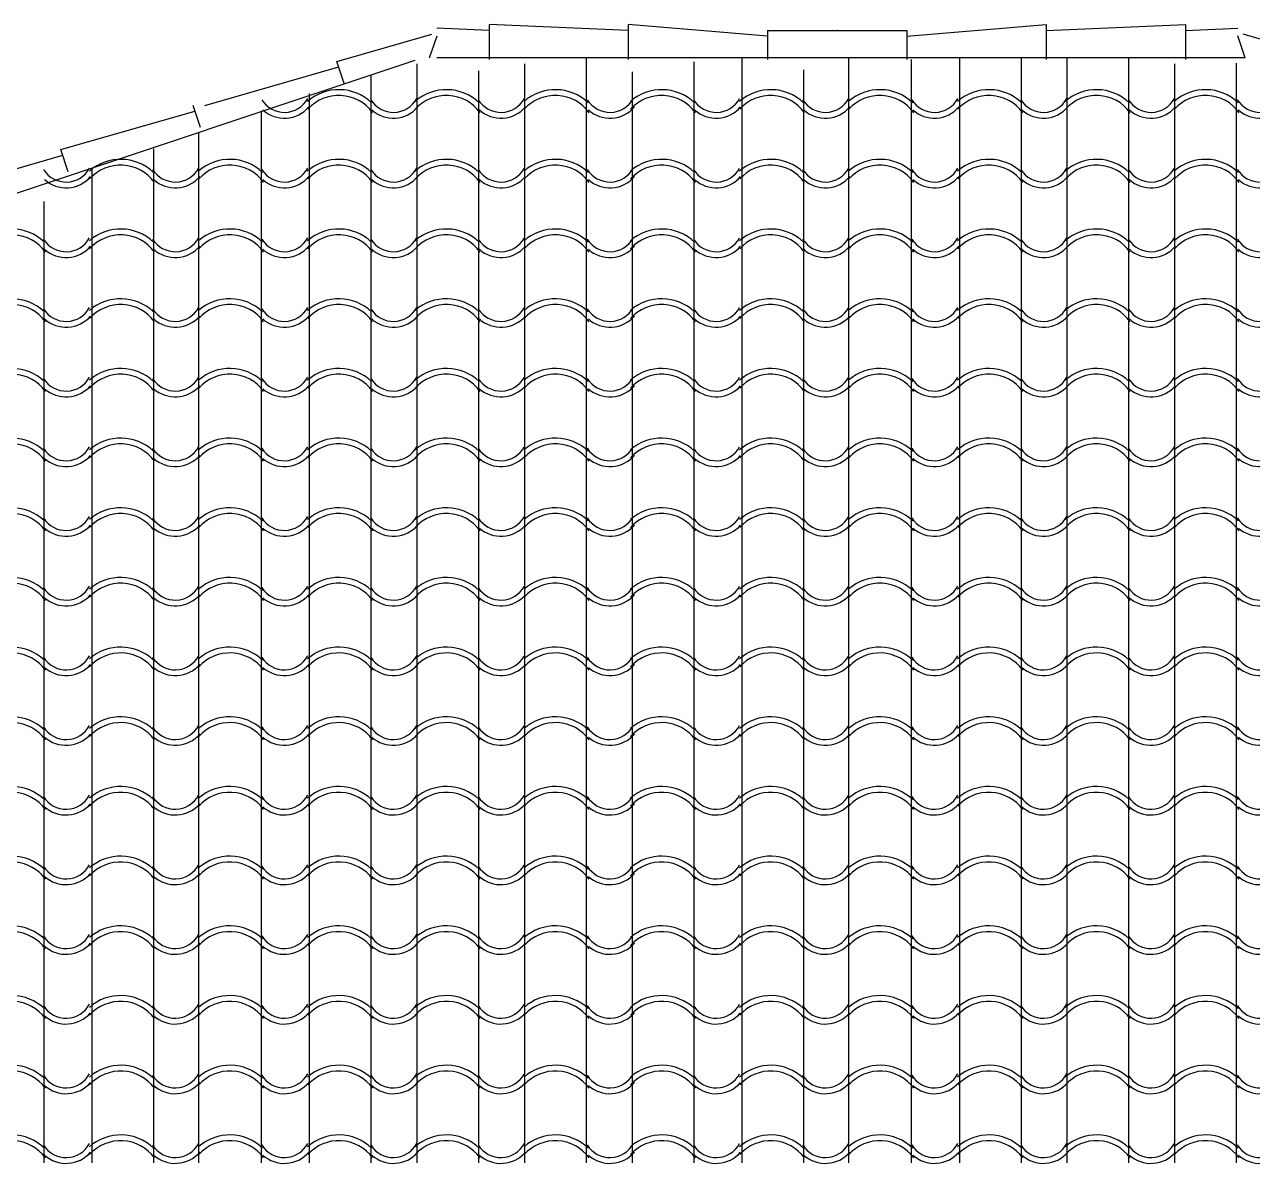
# Model space of a CAD drawing. Extents: x -92740 to -63661, y -15771 to -4391.
# Drawn here: x -81124.4 to -81011.7, y -13507.2 to -13402.8 of the extents above; entities that cross this region are included whole.
import ezdxf

# ---------------------------------------------------------------- set-up
doc = ezdxf.new("R2010")
doc.units = 0
doc.header["$MEASUREMENT"] = 0
doc.layers.add('ELEVATIONS', color=7, linetype='Continuous')
doc.layers.add('ROOFTILE', color=7, linetype='Continuous')

msp = doc.modelspace()

# ---------------------------------------------------------------- linework, layer by layer
at = {"layer": 'ELEVATIONS', "color": 1, "linetype": 'Continuous', "ltscale": 12.78}
for p, q in [((-81081.74, -13403.3), (-81086.52, -13403.1)), ((-81068.96, -13403.3), (-81081.74, -13402.77)), ((-81081.74, -13402.77), (-81081.74, -13405.97)), ((-81056.18, -13403.84), (-81068.96, -13402.77)), ((-81068.96, -13402.77), (-81068.96, -13405.97)), ((-81056.18, -13403.3), (-81043.4, -13403.3)), ((-81056.18, -13403.3), (-81056.18, -13405.97)), ((-81043.4, -13403.84), (-81030.62, -13402.77)), ((-81043.4, -13403.3), (-81043.4, -13405.97)), ((-81030.62, -13402.77), (-81030.62, -13405.97)), ((-81030.62, -13403.3), (-81017.84, -13402.77)), ((-81017.84, -13402.77), (-81017.84, -13405.97)), ((-81017.84, -13403.3), (-81013.05, -13403.1)), ((-81095.7, -13406.16), (-81086.99, -13403.65)), ((-81087.19, -13405.82), (-81086.51, -13403.8)), ((-81012.36, -13405.82), (-81013.03, -13403.8)), ((-81003.85, -13406.16), (-81012.56, -13403.65)), ((-81254.8, -13461.47), (-81088.51, -13406.04)), ((-81107.82, -13410.2), (-81095.53, -13406.66)), ((-81107.82, -13410.2), (-81095.53, -13406.66)), ((-81095.03, -13408.18), (-81095.7, -13406.16)), ((-81012.36, -13405.82), (-81086.53, -13405.82)), ((-81121.01, -13414.24), (-81108.72, -13410.7)), ((-81108.22, -13412.22), (-81108.89, -13410.2)), ((-81120.34, -13416.26), (-81121.01, -13414.24)), ((-81133.14, -13418.28), (-81120.84, -13414.75))]:
    msp.add_line(p, q, dxfattribs=at)
msp.add_point((-81049.79, -13403.3), dxfattribs=at)
at = {"layer": 'ROOFTILE', "color": 7, "linetype": 'Continuous', "ltscale": 12.78}
for p, q in [((-81088.33, -13507.14), (-81088.33, -13406.38)), ((-81078.45, -13507.14), (-81078.45, -13406.38)), ((-81072.79, -13507.14), (-81072.79, -13405.82)), ((-81062.91, -13507.14), (-81062.91, -13406.2)), ((-81058.51, -13507.14), (-81058.51, -13405.82)), ((-81048.72, -13507.14), (-81048.72, -13405.82)), ((-81042.97, -13507.14), (-81042.97, -13405.97)), ((-81038.56, -13507.14), (-81038.56, -13405.82)), ((-81032.9, -13507.14), (-81032.9, -13405.82)), ((-81028.69, -13507.14), (-81028.69, -13405.82)), ((-81023.03, -13507.14), (-81023.03, -13405.82)), ((-81018.81, -13507.14), (-81018.81, -13406.38)), ((-81013.15, -13507.14), (-81013.15, -13406.32)), ((-81092.54, -13507.14), (-81092.54, -13407.38)), ((-81082.67, -13507.14), (-81082.67, -13407.01)), ((-81068.58, -13507.14), (-81068.58, -13407.09)), ((-81052.85, -13507.14), (-81052.85, -13406.92)), ((-81098.2, -13507.14), (-81098.2, -13409.08)), ((-81102.61, -13507.14), (-81102.61, -13410.67)), ((-81108.36, -13507.14), (-81108.36, -13412.74)), ((-81112.49, -13507.14), (-81112.49, -13414.17)), ((-81118.15, -13507.14), (-81118.15, -13416)), ((-81122.55, -13507.14), (-81122.55, -13418.98))]:
    msp.add_line(p, q, dxfattribs=at)
for centre, radius, start, end in [((-81095.52, -13413.11), 4.37, 46.5154, 131.1465), ((-81085.65, -13413.11), 4.37, 46.5154, 131.1465), ((-81075.65, -13413.11), 4.37, 46.5154, 131.1465), ((-81065.9, -13413.11), 4.37, 46.5154, 131.1465), ((-81055.89, -13413.11), 4.37, 46.5154, 131.1465), ((-81045.88, -13413.11), 4.37, 46.5154, 131.1465), ((-81035.88, -13413.11), 4.37, 46.5154, 131.1465), ((-81026.01, -13413.11), 4.37, 46.5154, 131.1465), ((-81016.01, -13413.11), 4.37, 46.5154, 131.1465), ((-81100.52, -13408.38), 2.44, 211.6504, 331.6052), ((-81095.52, -13413.11), 3.84, 36.0644, 138.0128), ((-81090.52, -13408.38), 2.44, 211.6504, 331.6052), ((-81085.65, -13413.11), 3.84, 36.0644, 138.0128), ((-81080.65, -13408.38), 2.44, 211.6504, 331.6052), ((-81075.65, -13413.11), 3.84, 36.0644, 138.0128), ((-81070.65, -13408.38), 2.44, 211.6504, 331.6052), ((-81065.9, -13413.11), 3.84, 36.0644, 138.0128), ((-81060.9, -13408.38), 2.44, 211.6504, 331.6052), ((-81055.89, -13413.11), 3.84, 36.0644, 138.0128), ((-81050.89, -13408.38), 2.44, 211.6504, 331.6052), ((-81045.88, -13413.11), 3.84, 36.0644, 138.0128), ((-81040.88, -13408.38), 2.44, 211.6504, 331.6052), ((-81035.88, -13413.11), 3.84, 36.0644, 138.0128), ((-81030.88, -13408.38), 2.44, 211.6504, 331.6052), ((-81026.01, -13413.11), 3.84, 36.0644, 138.0128), ((-81021.01, -13408.38), 2.44, 211.6504, 331.6052), ((-81016.01, -13413.11), 3.84, 36.0644, 138.0128), ((-81011.01, -13408.38), 2.44, 211.6504, 331.6052), ((-81100.52, -13408.38), 2.97, 228.3381, 319.0707), ((-81090.52, -13408.38), 2.97, 228.3381, 319.0707), ((-81080.65, -13408.38), 2.97, 228.3381, 319.0707), ((-81070.65, -13408.38), 2.97, 228.3381, 319.0707), ((-81060.9, -13408.38), 2.97, 228.3381, 319.0707), ((-81050.89, -13408.38), 2.97, 228.3381, 319.0707), ((-81040.88, -13408.38), 2.97, 228.3381, 319.0707), ((-81030.88, -13408.38), 2.97, 228.3381, 319.0707), ((-81021.01, -13408.38), 2.97, 228.3381, 319.0707), ((-81011.01, -13408.38), 2.97, 228.3381, 319.0707), ((-81115.53, -13419.5), 4.37, 46.5154, 131.1465), ((-81115.53, -13419.5), 3.84, 36.0644, 138.0128), ((-81105.52, -13419.5), 4.37, 46.5154, 131.1465), ((-81105.52, -13419.5), 3.84, 36.0644, 138.0128), ((-81095.52, -13419.5), 4.37, 46.5154, 131.1465), ((-81095.52, -13419.5), 3.84, 36.0644, 138.0128), ((-81085.65, -13419.5), 4.37, 46.5154, 131.1465), ((-81085.65, -13419.5), 3.84, 36.0644, 138.0128), ((-81075.65, -13419.5), 4.37, 46.5154, 131.1465), ((-81075.65, -13419.5), 3.84, 36.0644, 138.0128), ((-81065.9, -13419.5), 4.37, 46.5154, 131.1465), ((-81065.9, -13419.5), 3.84, 36.0644, 138.0128), ((-81055.89, -13419.5), 4.37, 46.5154, 131.1465), ((-81055.89, -13419.5), 3.84, 36.0644, 138.0128), ((-81045.88, -13419.5), 4.37, 46.5154, 131.1465), ((-81045.88, -13419.5), 3.84, 36.0644, 138.0128), ((-81035.88, -13419.5), 4.37, 46.5154, 131.1465), ((-81035.88, -13419.5), 3.84, 36.0644, 138.0128), ((-81026.01, -13419.5), 4.37, 46.5154, 131.1465), ((-81026.01, -13419.5), 3.84, 36.0644, 138.0128), ((-81016.01, -13419.5), 4.37, 46.5154, 131.1465), ((-81016.01, -13419.5), 3.84, 36.0644, 138.0128), ((-81120.54, -13414.77), 2.44, 211.6504, 331.6052), ((-81120.54, -13414.77), 2.97, 228.3381, 319.0707), ((-81110.53, -13414.77), 2.44, 211.6504, 331.6052), ((-81110.53, -13414.77), 2.97, 228.3381, 319.0707), ((-81100.52, -13414.77), 2.44, 211.6504, 331.6052), ((-81100.52, -13414.77), 2.97, 228.3381, 319.0707), ((-81090.52, -13414.77), 2.44, 211.6504, 331.6052), ((-81090.52, -13414.77), 2.97, 228.3381, 319.0707), ((-81080.65, -13414.77), 2.44, 211.6504, 331.6052), ((-81080.65, -13414.77), 2.97, 228.3381, 319.0707), ((-81070.65, -13414.77), 2.44, 211.6504, 331.6052), ((-81070.65, -13414.77), 2.97, 228.3381, 319.0707), ((-81060.9, -13414.77), 2.44, 211.6504, 331.6052), ((-81060.9, -13414.77), 2.97, 228.3381, 319.0707), ((-81050.89, -13414.77), 2.44, 211.6504, 331.6052), ((-81050.89, -13414.77), 2.97, 228.3381, 319.0707), ((-81040.88, -13414.77), 2.44, 211.6504, 331.6052), ((-81040.88, -13414.77), 2.97, 228.3381, 319.0707), ((-81030.88, -13414.77), 2.44, 211.6504, 331.6052), ((-81030.88, -13414.77), 2.97, 228.3381, 319.0707), ((-81021.01, -13414.77), 2.44, 211.6504, 331.6052), ((-81021.01, -13414.77), 2.97, 228.3381, 319.0707), ((-81011.01, -13414.77), 2.44, 211.6504, 331.6052), ((-81011.01, -13414.77), 2.97, 228.3381, 319.0707), ((-81125.54, -13425.89), 4.37, 46.5154, 131.1465), ((-81125.54, -13425.89), 3.84, 36.0644, 138.0128), ((-81120.54, -13421.16), 2.44, 211.6504, 331.6052), ((-81115.53, -13425.89), 4.37, 46.5154, 131.1465), ((-81115.53, -13425.89), 3.84, 36.0644, 138.0128), ((-81110.53, -13421.16), 2.44, 211.6504, 331.6052), ((-81105.52, -13425.89), 4.37, 46.5154, 131.1465), ((-81105.52, -13425.89), 3.84, 36.0644, 138.0128), ((-81100.52, -13421.16), 2.44, 211.6504, 331.6052), ((-81095.52, -13425.89), 4.37, 46.5154, 131.1465), ((-81095.52, -13425.89), 3.84, 36.0644, 138.0128), ((-81090.52, -13421.16), 2.44, 211.6504, 331.6052), ((-81085.65, -13425.89), 4.37, 46.5154, 131.1465), ((-81085.65, -13425.89), 3.84, 36.0644, 138.0128), ((-81080.65, -13421.16), 2.44, 211.6504, 331.6052), ((-81075.65, -13425.89), 4.37, 46.5154, 131.1465), ((-81075.65, -13425.89), 3.84, 36.0644, 138.0128), ((-81070.65, -13421.16), 2.44, 211.6504, 331.6052), ((-81065.9, -13425.89), 4.37, 46.5154, 131.1465), ((-81065.9, -13425.89), 3.84, 36.0644, 138.0128), ((-81060.9, -13421.16), 2.44, 211.6504, 331.6052), ((-81055.89, -13425.89), 4.37, 46.5154, 131.1465), ((-81055.89, -13425.89), 3.84, 36.0644, 138.0128), ((-81050.89, -13421.16), 2.44, 211.6504, 331.6052), ((-81045.88, -13425.89), 4.37, 46.5154, 131.1465), ((-81045.88, -13425.89), 3.84, 36.0644, 138.0128), ((-81040.88, -13421.16), 2.44, 211.6504, 331.6052), ((-81035.88, -13425.89), 4.37, 46.5154, 131.1465), ((-81035.88, -13425.89), 3.84, 36.0644, 138.0128), ((-81030.88, -13421.16), 2.44, 211.6504, 331.6052), ((-81026.01, -13425.89), 4.37, 46.5154, 131.1465), ((-81026.01, -13425.89), 3.84, 36.0644, 138.0128), ((-81021.01, -13421.16), 2.44, 211.6504, 331.6052), ((-81016.01, -13425.89), 4.37, 46.5154, 131.1465), ((-81016.01, -13425.89), 3.84, 36.0644, 138.0128), ((-81011.01, -13421.16), 2.44, 211.6504, 331.6052), ((-81120.54, -13421.16), 2.97, 228.3381, 319.0707), ((-81110.53, -13421.16), 2.97, 228.3381, 319.0707), ((-81100.52, -13421.16), 2.97, 228.3381, 319.0707), ((-81090.52, -13421.16), 2.97, 228.3381, 319.0707), ((-81080.65, -13421.16), 2.97, 228.3381, 319.0707), ((-81070.65, -13421.16), 2.97, 228.3381, 319.0707), ((-81060.9, -13421.16), 2.97, 228.3381, 319.0707), ((-81050.89, -13421.16), 2.97, 228.3381, 319.0707), ((-81040.88, -13421.16), 2.97, 228.3381, 319.0707), ((-81030.88, -13421.16), 2.97, 228.3381, 319.0707), ((-81021.01, -13421.16), 2.97, 228.3381, 319.0707), ((-81011.01, -13421.16), 2.97, 228.3381, 319.0707), ((-81125.54, -13432.28), 4.37, 46.5154, 131.1465), ((-81115.53, -13432.28), 4.37, 46.5154, 131.1465), ((-81105.52, -13432.28), 4.37, 46.5154, 131.1465), ((-81095.52, -13432.28), 4.37, 46.5154, 131.1465), ((-81085.65, -13432.28), 4.37, 46.5154, 131.1465), ((-81075.65, -13432.28), 4.37, 46.5154, 131.1465), ((-81065.9, -13432.28), 4.37, 46.5154, 131.1465), ((-81055.89, -13432.28), 4.37, 46.5154, 131.1465), ((-81045.88, -13432.28), 4.37, 46.5154, 131.1465), ((-81035.88, -13432.28), 4.37, 46.5154, 131.1465), ((-81026.01, -13432.28), 4.37, 46.5154, 131.1465), ((-81016.01, -13432.28), 4.37, 46.5154, 131.1465), ((-81125.54, -13432.28), 3.84, 36.0644, 138.0128), ((-81120.54, -13427.55), 2.44, 211.6504, 331.6052), ((-81115.53, -13432.28), 3.84, 36.0644, 138.0128), ((-81110.53, -13427.55), 2.44, 211.6504, 331.6052), ((-81105.52, -13432.28), 3.84, 36.0644, 138.0128), ((-81100.52, -13427.55), 2.44, 211.6504, 331.6052), ((-81095.52, -13432.28), 3.84, 36.0644, 138.0128), ((-81090.52, -13427.55), 2.44, 211.6504, 331.6052), ((-81085.65, -13432.28), 3.84, 36.0644, 138.0128), ((-81080.65, -13427.55), 2.44, 211.6504, 331.6052), ((-81075.65, -13432.28), 3.84, 36.0644, 138.0128), ((-81070.65, -13427.55), 2.44, 211.6504, 331.6052), ((-81065.9, -13432.28), 3.84, 36.0644, 138.0128), ((-81060.9, -13427.55), 2.44, 211.6504, 331.6052), ((-81055.89, -13432.28), 3.84, 36.0644, 138.0128), ((-81050.89, -13427.55), 2.44, 211.6504, 331.6052), ((-81045.88, -13432.28), 3.84, 36.0644, 138.0128), ((-81040.88, -13427.55), 2.44, 211.6504, 331.6052), ((-81035.88, -13432.28), 3.84, 36.0644, 138.0128), ((-81030.88, -13427.55), 2.44, 211.6504, 331.6052), ((-81026.01, -13432.28), 3.84, 36.0644, 138.0128), ((-81021.01, -13427.55), 2.44, 211.6504, 331.6052), ((-81016.01, -13432.28), 3.84, 36.0644, 138.0128), ((-81011.01, -13427.55), 2.44, 211.6504, 331.6052), ((-81120.54, -13427.55), 2.97, 228.3381, 319.0707), ((-81110.53, -13427.55), 2.97, 228.3381, 319.0707), ((-81100.52, -13427.55), 2.97, 228.3381, 319.0707), ((-81090.52, -13427.55), 2.97, 228.3381, 319.0707), ((-81080.65, -13427.55), 2.97, 228.3381, 319.0707), ((-81070.65, -13427.55), 2.97, 228.3381, 319.0707), ((-81060.9, -13427.55), 2.97, 228.3381, 319.0707), ((-81050.89, -13427.55), 2.97, 228.3381, 319.0707), ((-81040.88, -13427.55), 2.97, 228.3381, 319.0707), ((-81030.88, -13427.55), 2.97, 228.3381, 319.0707), ((-81021.01, -13427.55), 2.97, 228.3381, 319.0707), ((-81011.01, -13427.55), 2.97, 228.3381, 319.0707), ((-81125.54, -13438.67), 4.37, 46.5154, 131.1465), ((-81125.54, -13438.67), 3.84, 36.0644, 138.0128), ((-81115.53, -13438.67), 4.37, 46.5154, 131.1465), ((-81115.53, -13438.67), 3.84, 36.0644, 138.0128), ((-81105.52, -13438.67), 4.37, 46.5154, 131.1465), ((-81105.52, -13438.67), 3.84, 36.0644, 138.0128), ((-81095.52, -13438.67), 4.37, 46.5154, 131.1465), ((-81095.52, -13438.67), 3.84, 36.0644, 138.0128), ((-81085.65, -13438.67), 4.37, 46.5154, 131.1465), ((-81085.65, -13438.67), 3.84, 36.0644, 138.0128), ((-81075.65, -13438.67), 4.37, 46.5154, 131.1465), ((-81075.65, -13438.67), 3.84, 36.0644, 138.0128), ((-81065.9, -13438.67), 4.37, 46.5154, 131.1465), ((-81065.9, -13438.67), 3.84, 36.0644, 138.0128), ((-81055.89, -13438.67), 4.37, 46.5154, 131.1465), ((-81055.89, -13438.67), 3.84, 36.0644, 138.0128), ((-81045.88, -13438.67), 4.37, 46.5154, 131.1465), ((-81045.88, -13438.67), 3.84, 36.0644, 138.0128), ((-81035.88, -13438.67), 4.37, 46.5154, 131.1465), ((-81035.88, -13438.67), 3.84, 36.0644, 138.0128), ((-81026.01, -13438.67), 4.37, 46.5154, 131.1465), ((-81026.01, -13438.67), 3.84, 36.0644, 138.0128), ((-81016.01, -13438.67), 4.37, 46.5154, 131.1465), ((-81016.01, -13438.67), 3.84, 36.0644, 138.0128), ((-81120.54, -13433.94), 2.44, 211.6504, 331.6052), ((-81120.54, -13433.94), 2.97, 228.3381, 319.0707), ((-81110.53, -13433.94), 2.44, 211.6504, 331.6052), ((-81110.53, -13433.94), 2.97, 228.3381, 319.0707), ((-81100.52, -13433.94), 2.44, 211.6504, 331.6052), ((-81100.52, -13433.94), 2.97, 228.3381, 319.0707), ((-81090.52, -13433.94), 2.44, 211.6504, 331.6052), ((-81090.52, -13433.94), 2.97, 228.3381, 319.0707), ((-81080.65, -13433.94), 2.44, 211.6504, 331.6052), ((-81080.65, -13433.94), 2.97, 228.3381, 319.0707), ((-81070.65, -13433.94), 2.44, 211.6504, 331.6052), ((-81070.65, -13433.94), 2.97, 228.3381, 319.0707), ((-81060.9, -13433.94), 2.44, 211.6504, 331.6052), ((-81060.9, -13433.94), 2.97, 228.3381, 319.0707), ((-81050.89, -13433.94), 2.44, 211.6504, 331.6052), ((-81050.89, -13433.94), 2.97, 228.3381, 319.0707), ((-81040.88, -13433.94), 2.44, 211.6504, 331.6052), ((-81040.88, -13433.94), 2.97, 228.3381, 319.0707), ((-81030.88, -13433.94), 2.44, 211.6504, 331.6052), ((-81030.88, -13433.94), 2.97, 228.3381, 319.0707), ((-81021.01, -13433.94), 2.44, 211.6504, 331.6052), ((-81021.01, -13433.94), 2.97, 228.3381, 319.0707), ((-81011.01, -13433.94), 2.44, 211.6504, 331.6052), ((-81011.01, -13433.94), 2.97, 228.3381, 319.0707), ((-81125.54, -13445.06), 4.37, 46.5154, 131.1465), ((-81125.54, -13445.06), 3.84, 36.0644, 138.0128), ((-81120.54, -13440.33), 2.44, 211.6504, 331.6052), ((-81115.53, -13445.06), 4.37, 46.5154, 131.1465), ((-81115.53, -13445.06), 3.84, 36.0644, 138.0128), ((-81110.53, -13440.33), 2.44, 211.6504, 331.6052), ((-81105.52, -13445.06), 4.37, 46.5154, 131.1465), ((-81105.52, -13445.06), 3.84, 36.0644, 138.0128), ((-81100.52, -13440.33), 2.44, 211.6504, 331.6052), ((-81095.52, -13445.06), 4.37, 46.5154, 131.1465), ((-81095.52, -13445.06), 3.84, 36.0644, 138.0128), ((-81090.52, -13440.33), 2.44, 211.6504, 331.6052), ((-81085.65, -13445.06), 4.37, 46.5154, 131.1465), ((-81085.65, -13445.06), 3.84, 36.0644, 138.0128), ((-81080.65, -13440.33), 2.44, 211.6504, 331.6052), ((-81075.65, -13445.06), 4.37, 46.5154, 131.1465), ((-81075.65, -13445.06), 3.84, 36.0644, 138.0128), ((-81070.65, -13440.33), 2.44, 211.6504, 331.6052), ((-81065.9, -13445.06), 4.37, 46.5154, 131.1465), ((-81065.9, -13445.06), 3.84, 36.0644, 138.0128), ((-81060.9, -13440.33), 2.44, 211.6504, 331.6052), ((-81055.89, -13445.06), 4.37, 46.5154, 131.1465), ((-81055.89, -13445.06), 3.84, 36.0644, 138.0128), ((-81050.89, -13440.33), 2.44, 211.6504, 331.6052), ((-81045.88, -13445.06), 4.37, 46.5154, 131.1465), ((-81045.88, -13445.06), 3.84, 36.0644, 138.0128), ((-81040.88, -13440.33), 2.44, 211.6504, 331.6052), ((-81035.88, -13445.06), 4.37, 46.5154, 131.1465), ((-81035.88, -13445.06), 3.84, 36.0644, 138.0128), ((-81030.88, -13440.33), 2.44, 211.6504, 331.6052), ((-81026.01, -13445.06), 4.37, 46.5154, 131.1465), ((-81026.01, -13445.06), 3.84, 36.0644, 138.0128), ((-81021.01, -13440.33), 2.44, 211.6504, 331.6052), ((-81016.01, -13445.06), 4.37, 46.5154, 131.1465), ((-81016.01, -13445.06), 3.84, 36.0644, 138.0128), ((-81011.01, -13440.33), 2.44, 211.6504, 331.6052), ((-81120.54, -13440.33), 2.97, 228.3381, 319.0707), ((-81110.53, -13440.33), 2.97, 228.3381, 319.0707), ((-81100.52, -13440.33), 2.97, 228.3381, 319.0707), ((-81090.52, -13440.33), 2.97, 228.3381, 319.0707), ((-81080.65, -13440.33), 2.97, 228.3381, 319.0707), ((-81070.65, -13440.33), 2.97, 228.3381, 319.0707), ((-81060.9, -13440.33), 2.97, 228.3381, 319.0707), ((-81050.89, -13440.33), 2.97, 228.3381, 319.0707), ((-81040.88, -13440.33), 2.97, 228.3381, 319.0707), ((-81030.88, -13440.33), 2.97, 228.3381, 319.0707), ((-81021.01, -13440.33), 2.97, 228.3381, 319.0707), ((-81011.01, -13440.33), 2.97, 228.3381, 319.0707), ((-81125.54, -13451.45), 4.37, 46.5154, 131.1465), ((-81115.53, -13451.45), 4.37, 46.5154, 131.1465), ((-81105.52, -13451.45), 4.37, 46.5154, 131.1465), ((-81095.52, -13451.45), 4.37, 46.5154, 131.1465), ((-81085.65, -13451.45), 4.37, 46.5154, 131.1465), ((-81075.65, -13451.45), 4.37, 46.5154, 131.1465), ((-81065.9, -13451.45), 4.37, 46.5154, 131.1465), ((-81055.89, -13451.45), 4.37, 46.5154, 131.1465), ((-81045.88, -13451.45), 4.37, 46.5154, 131.1465), ((-81035.88, -13451.45), 4.37, 46.5154, 131.1465), ((-81026.01, -13451.45), 4.37, 46.5154, 131.1465), ((-81016.01, -13451.45), 4.37, 46.5154, 131.1465), ((-81125.54, -13451.45), 3.84, 36.0644, 138.0128), ((-81120.54, -13446.72), 2.44, 211.6504, 331.6052), ((-81115.53, -13451.45), 3.84, 36.0644, 138.0128), ((-81110.53, -13446.72), 2.44, 211.6504, 331.6052), ((-81105.52, -13451.45), 3.84, 36.0644, 138.0128), ((-81100.52, -13446.72), 2.44, 211.6504, 331.6052), ((-81095.52, -13451.45), 3.84, 36.0644, 138.0128), ((-81090.52, -13446.72), 2.44, 211.6504, 331.6052), ((-81085.65, -13451.45), 3.84, 36.0644, 138.0128), ((-81080.65, -13446.72), 2.44, 211.6504, 331.6052), ((-81075.65, -13451.45), 3.84, 36.0644, 138.0128), ((-81070.65, -13446.72), 2.44, 211.6504, 331.6052), ((-81065.9, -13451.45), 3.84, 36.0644, 138.0128), ((-81060.9, -13446.72), 2.44, 211.6504, 331.6052), ((-81055.89, -13451.45), 3.84, 36.0644, 138.0128), ((-81050.89, -13446.72), 2.44, 211.6504, 331.6052), ((-81045.88, -13451.45), 3.84, 36.0644, 138.0128), ((-81040.88, -13446.72), 2.44, 211.6504, 331.6052), ((-81035.88, -13451.45), 3.84, 36.0644, 138.0128), ((-81030.88, -13446.72), 2.44, 211.6504, 331.6052), ((-81026.01, -13451.45), 3.84, 36.0644, 138.0128), ((-81021.01, -13446.72), 2.44, 211.6504, 331.6052), ((-81016.01, -13451.45), 3.84, 36.0644, 138.0128), ((-81011.01, -13446.72), 2.44, 211.6504, 331.6052), ((-81120.54, -13446.72), 2.97, 228.3381, 319.0707), ((-81110.53, -13446.72), 2.97, 228.3381, 319.0707), ((-81100.52, -13446.72), 2.97, 228.3381, 319.0707), ((-81090.52, -13446.72), 2.97, 228.3381, 319.0707), ((-81080.65, -13446.72), 2.97, 228.3381, 319.0707), ((-81070.65, -13446.72), 2.97, 228.3381, 319.0707), ((-81060.9, -13446.72), 2.97, 228.3381, 319.0707), ((-81050.89, -13446.72), 2.97, 228.3381, 319.0707), ((-81040.88, -13446.72), 2.97, 228.3381, 319.0707), ((-81030.88, -13446.72), 2.97, 228.3381, 319.0707), ((-81021.01, -13446.72), 2.97, 228.3381, 319.0707), ((-81011.01, -13446.72), 2.97, 228.3381, 319.0707), ((-81125.54, -13457.84), 4.37, 46.5154, 131.1465), ((-81125.54, -13457.84), 3.84, 36.0644, 138.0128), ((-81115.53, -13457.84), 4.37, 46.5154, 131.1465), ((-81115.53, -13457.84), 3.84, 36.0644, 138.0128), ((-81105.52, -13457.84), 4.37, 46.5154, 131.1465), ((-81105.52, -13457.84), 3.84, 36.0644, 138.0128), ((-81095.52, -13457.84), 4.37, 46.5154, 131.1465), ((-81095.52, -13457.84), 3.84, 36.0644, 138.0128), ((-81085.65, -13457.84), 4.37, 46.5154, 131.1465), ((-81085.65, -13457.84), 3.84, 36.0644, 138.0128), ((-81075.65, -13457.84), 4.37, 46.5154, 131.1465), ((-81075.65, -13457.84), 3.84, 36.0644, 138.0128), ((-81065.9, -13457.84), 4.37, 46.5154, 131.1465), ((-81065.9, -13457.84), 3.84, 36.0644, 138.0128), ((-81055.89, -13457.84), 4.37, 46.5154, 131.1465), ((-81055.89, -13457.84), 3.84, 36.0644, 138.0128), ((-81045.88, -13457.84), 4.37, 46.5154, 131.1465), ((-81045.88, -13457.84), 3.84, 36.0644, 138.0128), ((-81035.88, -13457.84), 4.37, 46.5154, 131.1465), ((-81035.88, -13457.84), 3.84, 36.0644, 138.0128), ((-81026.01, -13457.84), 4.37, 46.5154, 131.1465), ((-81026.01, -13457.84), 3.84, 36.0644, 138.0128), ((-81016.01, -13457.84), 4.37, 46.5154, 131.1465), ((-81016.01, -13457.84), 3.84, 36.0644, 138.0128), ((-81120.54, -13453.11), 2.44, 211.6504, 331.6052), ((-81120.54, -13453.11), 2.97, 228.3381, 319.0707), ((-81110.53, -13453.11), 2.44, 211.6504, 331.6052), ((-81110.53, -13453.11), 2.97, 228.3381, 319.0707), ((-81100.52, -13453.11), 2.44, 211.6504, 331.6052), ((-81100.52, -13453.11), 2.97, 228.3381, 319.0707), ((-81090.52, -13453.11), 2.44, 211.6504, 331.6052), ((-81090.52, -13453.11), 2.97, 228.3381, 319.0707), ((-81080.65, -13453.11), 2.44, 211.6504, 331.6052), ((-81080.65, -13453.11), 2.97, 228.3381, 319.0707), ((-81070.65, -13453.11), 2.44, 211.6504, 331.6052), ((-81070.65, -13453.11), 2.97, 228.3381, 319.0707), ((-81060.9, -13453.11), 2.44, 211.6504, 331.6052), ((-81060.9, -13453.11), 2.97, 228.3381, 319.0707), ((-81050.89, -13453.11), 2.44, 211.6504, 331.6052), ((-81050.89, -13453.11), 2.97, 228.3381, 319.0707), ((-81040.88, -13453.11), 2.44, 211.6504, 331.6052), ((-81040.88, -13453.11), 2.97, 228.3381, 319.0707), ((-81030.88, -13453.11), 2.44, 211.6504, 331.6052), ((-81030.88, -13453.11), 2.97, 228.3381, 319.0707), ((-81021.01, -13453.11), 2.44, 211.6504, 331.6052), ((-81021.01, -13453.11), 2.97, 228.3381, 319.0707), ((-81011.01, -13453.11), 2.44, 211.6504, 331.6052), ((-81011.01, -13453.11), 2.97, 228.3381, 319.0707), ((-81125.54, -13464.23), 4.37, 46.5154, 131.1465), ((-81125.54, -13464.23), 3.84, 36.0644, 138.0128), ((-81120.54, -13459.5), 2.44, 211.6504, 331.6052), ((-81115.53, -13464.23), 4.37, 46.5154, 131.1465), ((-81115.53, -13464.23), 3.84, 36.0644, 138.0128), ((-81110.53, -13459.5), 2.44, 211.6504, 331.6052), ((-81105.52, -13464.23), 4.37, 46.5154, 131.1465), ((-81105.52, -13464.23), 3.84, 36.0644, 138.0128), ((-81100.52, -13459.5), 2.44, 211.6504, 331.6052), ((-81095.52, -13464.23), 4.37, 46.5154, 131.1465), ((-81095.52, -13464.23), 3.84, 36.0644, 138.0128), ((-81090.52, -13459.5), 2.44, 211.6504, 331.6052), ((-81085.65, -13464.23), 4.37, 46.5154, 131.1465), ((-81085.65, -13464.23), 3.84, 36.0644, 138.0128), ((-81080.65, -13459.5), 2.44, 211.6504, 331.6052), ((-81075.65, -13464.23), 4.37, 46.5154, 131.1465), ((-81075.65, -13464.23), 3.84, 36.0644, 138.0128), ((-81070.65, -13459.5), 2.44, 211.6504, 331.6052), ((-81065.9, -13464.23), 4.37, 46.5154, 131.1465), ((-81065.9, -13464.23), 3.84, 36.0644, 138.0128), ((-81060.9, -13459.5), 2.44, 211.6504, 331.6052), ((-81055.89, -13464.23), 4.37, 46.5154, 131.1465), ((-81055.89, -13464.23), 3.84, 36.0644, 138.0128), ((-81050.89, -13459.5), 2.44, 211.6504, 331.6052), ((-81045.88, -13464.23), 4.37, 46.5154, 131.1465), ((-81045.88, -13464.23), 3.84, 36.0644, 138.0128), ((-81040.88, -13459.5), 2.44, 211.6504, 331.6052), ((-81035.88, -13464.23), 4.37, 46.5154, 131.1465), ((-81035.88, -13464.23), 3.84, 36.0644, 138.0128), ((-81030.88, -13459.5), 2.44, 211.6504, 331.6052), ((-81026.01, -13464.23), 4.37, 46.5154, 131.1465), ((-81026.01, -13464.23), 3.84, 36.0644, 138.0128), ((-81021.01, -13459.5), 2.44, 211.6504, 331.6052), ((-81016.01, -13464.23), 4.37, 46.5154, 131.1465), ((-81016.01, -13464.23), 3.84, 36.0644, 138.0128), ((-81011.01, -13459.5), 2.44, 211.6504, 331.6052), ((-81120.54, -13459.5), 2.97, 228.3381, 319.0707), ((-81110.53, -13459.5), 2.97, 228.3381, 319.0707), ((-81100.52, -13459.5), 2.97, 228.3381, 319.0707), ((-81090.52, -13459.5), 2.97, 228.3381, 319.0707), ((-81080.65, -13459.5), 2.97, 228.3381, 319.0707), ((-81070.65, -13459.5), 2.97, 228.3381, 319.0707), ((-81060.9, -13459.5), 2.97, 228.3381, 319.0707), ((-81050.89, -13459.5), 2.97, 228.3381, 319.0707), ((-81040.88, -13459.5), 2.97, 228.3381, 319.0707), ((-81030.88, -13459.5), 2.97, 228.3381, 319.0707), ((-81021.01, -13459.5), 2.97, 228.3381, 319.0707), ((-81011.01, -13459.5), 2.97, 228.3381, 319.0707), ((-81125.54, -13470.62), 4.37, 46.5154, 131.1465), ((-81115.53, -13470.62), 4.37, 46.5154, 131.1465), ((-81105.52, -13470.62), 4.37, 46.5154, 131.1465), ((-81095.52, -13470.62), 4.37, 46.5154, 131.1465), ((-81085.65, -13470.62), 4.37, 46.5154, 131.1465), ((-81075.65, -13470.62), 4.37, 46.5154, 131.1465), ((-81065.9, -13470.62), 4.37, 46.5154, 131.1465), ((-81055.89, -13470.62), 4.37, 46.5154, 131.1465), ((-81045.88, -13470.62), 4.37, 46.5154, 131.1465), ((-81035.88, -13470.62), 4.37, 46.5154, 131.1465), ((-81026.01, -13470.62), 4.37, 46.5154, 131.1465), ((-81016.01, -13470.62), 4.37, 46.5154, 131.1465), ((-81125.54, -13470.62), 3.84, 36.0644, 138.0128), ((-81120.54, -13465.89), 2.44, 211.6504, 331.6052), ((-81115.53, -13470.62), 3.84, 36.0644, 138.0128), ((-81110.53, -13465.89), 2.44, 211.6504, 331.6052), ((-81105.52, -13470.62), 3.84, 36.0644, 138.0128), ((-81100.52, -13465.89), 2.44, 211.6504, 331.6052), ((-81095.52, -13470.62), 3.84, 36.0644, 138.0128), ((-81090.52, -13465.89), 2.44, 211.6504, 331.6052), ((-81085.65, -13470.62), 3.84, 36.0644, 138.0128), ((-81080.65, -13465.89), 2.44, 211.6504, 331.6052), ((-81075.65, -13470.62), 3.84, 36.0644, 138.0128), ((-81070.65, -13465.89), 2.44, 211.6504, 331.6052), ((-81065.9, -13470.62), 3.84, 36.0644, 138.0128), ((-81060.9, -13465.89), 2.44, 211.6504, 331.6052), ((-81055.89, -13470.62), 3.84, 36.0644, 138.0128), ((-81050.89, -13465.89), 2.44, 211.6504, 331.6052), ((-81045.88, -13470.62), 3.84, 36.0644, 138.0128), ((-81040.88, -13465.89), 2.44, 211.6504, 331.6052), ((-81035.88, -13470.62), 3.84, 36.0644, 138.0128), ((-81030.88, -13465.89), 2.44, 211.6504, 331.6052), ((-81026.01, -13470.62), 3.84, 36.0644, 138.0128), ((-81021.01, -13465.89), 2.44, 211.6504, 331.6052), ((-81016.01, -13470.62), 3.84, 36.0644, 138.0128), ((-81011.01, -13465.89), 2.44, 211.6504, 331.6052), ((-81120.54, -13465.89), 2.97, 228.3381, 319.0707), ((-81110.53, -13465.89), 2.97, 228.3381, 319.0707), ((-81100.52, -13465.89), 2.97, 228.3381, 319.0707), ((-81090.52, -13465.89), 2.97, 228.3381, 319.0707), ((-81080.65, -13465.89), 2.97, 228.3381, 319.0707), ((-81070.65, -13465.89), 2.97, 228.3381, 319.0707), ((-81060.9, -13465.89), 2.97, 228.3381, 319.0707), ((-81050.89, -13465.89), 2.97, 228.3381, 319.0707), ((-81040.88, -13465.89), 2.97, 228.3381, 319.0707), ((-81030.88, -13465.89), 2.97, 228.3381, 319.0707), ((-81021.01, -13465.89), 2.97, 228.3381, 319.0707), ((-81011.01, -13465.89), 2.97, 228.3381, 319.0707), ((-81125.54, -13477.01), 4.37, 46.5154, 131.1465), ((-81125.54, -13477.01), 3.84, 36.0644, 138.0128), ((-81115.53, -13477.01), 4.37, 46.5154, 131.1465), ((-81115.53, -13477.01), 3.84, 36.0644, 138.0128), ((-81105.52, -13477.01), 4.37, 46.5154, 131.1465), ((-81105.52, -13477.01), 3.84, 36.0644, 138.0128), ((-81095.52, -13477.01), 4.37, 46.5154, 131.1465), ((-81095.52, -13477.01), 3.84, 36.0644, 138.0128), ((-81085.65, -13477.01), 4.37, 46.5154, 131.1465), ((-81085.65, -13477.01), 3.84, 36.0644, 138.0128), ((-81075.65, -13477.01), 4.37, 46.5154, 131.1465), ((-81075.65, -13477.01), 3.84, 36.0644, 138.0128), ((-81065.9, -13477.01), 4.37, 46.5154, 131.1465), ((-81065.9, -13477.01), 3.84, 36.0644, 138.0128), ((-81055.89, -13477.01), 4.37, 46.5154, 131.1465), ((-81055.89, -13477.01), 3.84, 36.0644, 138.0128), ((-81045.88, -13477.01), 4.37, 46.5154, 131.1465), ((-81045.88, -13477.01), 3.84, 36.0644, 138.0128), ((-81035.88, -13477.01), 4.37, 46.5154, 131.1465), ((-81035.88, -13477.01), 3.84, 36.0644, 138.0128), ((-81026.01, -13477.01), 4.37, 46.5154, 131.1465), ((-81026.01, -13477.01), 3.84, 36.0644, 138.0128), ((-81016.01, -13477.01), 4.37, 46.5154, 131.1465), ((-81016.01, -13477.01), 3.84, 36.0644, 138.0128), ((-81120.54, -13472.28), 2.44, 211.6504, 331.6052), ((-81120.54, -13472.28), 2.97, 228.3381, 319.0707), ((-81110.53, -13472.28), 2.44, 211.6504, 331.6052), ((-81110.53, -13472.28), 2.97, 228.3381, 319.0707), ((-81100.52, -13472.28), 2.44, 211.6504, 331.6052), ((-81100.52, -13472.28), 2.97, 228.3381, 319.0707), ((-81090.52, -13472.28), 2.44, 211.6504, 331.6052), ((-81090.52, -13472.28), 2.97, 228.3381, 319.0707), ((-81080.65, -13472.28), 2.44, 211.6504, 331.6052), ((-81080.65, -13472.28), 2.97, 228.3381, 319.0707), ((-81070.65, -13472.28), 2.44, 211.6504, 331.6052), ((-81070.65, -13472.28), 2.97, 228.3381, 319.0707), ((-81060.9, -13472.28), 2.44, 211.6504, 331.6052), ((-81060.9, -13472.28), 2.97, 228.3381, 319.0707), ((-81050.89, -13472.28), 2.44, 211.6504, 331.6052), ((-81050.89, -13472.28), 2.97, 228.3381, 319.0707), ((-81040.88, -13472.28), 2.44, 211.6504, 331.6052), ((-81040.88, -13472.28), 2.97, 228.3381, 319.0707), ((-81030.88, -13472.28), 2.44, 211.6504, 331.6052), ((-81030.88, -13472.28), 2.97, 228.3381, 319.0707), ((-81021.01, -13472.28), 2.44, 211.6504, 331.6052), ((-81021.01, -13472.28), 2.97, 228.3381, 319.0707), ((-81011.01, -13472.28), 2.44, 211.6504, 331.6052), ((-81011.01, -13472.28), 2.97, 228.3381, 319.0707), ((-81125.54, -13483.4), 4.37, 46.5154, 131.1465), ((-81125.54, -13483.4), 3.84, 36.0644, 138.0128), ((-81120.54, -13478.67), 2.44, 211.6504, 331.6052), ((-81115.53, -13483.4), 4.37, 46.5154, 131.1465), ((-81115.53, -13483.4), 3.84, 36.0644, 138.0128), ((-81110.53, -13478.67), 2.44, 211.6504, 331.6052), ((-81105.52, -13483.4), 4.37, 46.5154, 131.1465), ((-81105.52, -13483.4), 3.84, 36.0644, 138.0128), ((-81100.52, -13478.67), 2.44, 211.6504, 331.6052), ((-81095.52, -13483.4), 4.37, 46.5154, 131.1465), ((-81095.52, -13483.4), 3.84, 36.0644, 138.0128), ((-81090.52, -13478.67), 2.44, 211.6504, 331.6052), ((-81085.65, -13483.4), 4.37, 46.5154, 131.1465), ((-81085.65, -13483.4), 3.84, 36.0644, 138.0128), ((-81080.65, -13478.67), 2.44, 211.6504, 331.6052), ((-81075.65, -13483.4), 4.37, 46.5154, 131.1465), ((-81075.65, -13483.4), 3.84, 36.0644, 138.0128), ((-81070.65, -13478.67), 2.44, 211.6504, 331.6052), ((-81065.9, -13483.4), 4.37, 46.5154, 131.1465), ((-81065.9, -13483.4), 3.84, 36.0644, 138.0128), ((-81060.9, -13478.67), 2.44, 211.6504, 331.6052), ((-81055.89, -13483.4), 4.37, 46.5154, 131.1465), ((-81055.89, -13483.4), 3.84, 36.0644, 138.0128), ((-81050.89, -13478.67), 2.44, 211.6504, 331.6052), ((-81045.88, -13483.4), 4.37, 46.5154, 131.1465), ((-81045.88, -13483.4), 3.84, 36.0644, 138.0128), ((-81040.88, -13478.67), 2.44, 211.6504, 331.6052), ((-81035.88, -13483.4), 4.37, 46.5154, 131.1465), ((-81035.88, -13483.4), 3.84, 36.0644, 138.0128), ((-81030.88, -13478.67), 2.44, 211.6504, 331.6052), ((-81026.01, -13483.4), 4.37, 46.5154, 131.1465), ((-81026.01, -13483.4), 3.84, 36.0644, 138.0128), ((-81021.01, -13478.67), 2.44, 211.6504, 331.6052), ((-81016.01, -13483.4), 4.37, 46.5154, 131.1465), ((-81016.01, -13483.4), 3.84, 36.0644, 138.0128), ((-81011.01, -13478.67), 2.44, 211.6504, 331.6052), ((-81120.54, -13478.67), 2.97, 228.3381, 319.0707), ((-81110.53, -13478.67), 2.97, 228.3381, 319.0707), ((-81100.52, -13478.67), 2.97, 228.3381, 319.0707), ((-81090.52, -13478.67), 2.97, 228.3381, 319.0707), ((-81080.65, -13478.67), 2.97, 228.3381, 319.0707), ((-81070.65, -13478.67), 2.97, 228.3381, 319.0707), ((-81060.9, -13478.67), 2.97, 228.3381, 319.0707), ((-81050.89, -13478.67), 2.97, 228.3381, 319.0707), ((-81040.88, -13478.67), 2.97, 228.3381, 319.0707), ((-81030.88, -13478.67), 2.97, 228.3381, 319.0707), ((-81021.01, -13478.67), 2.97, 228.3381, 319.0707), ((-81011.01, -13478.67), 2.97, 228.3381, 319.0707), ((-81125.54, -13489.79), 4.37, 46.5154, 131.1465), ((-81115.53, -13489.79), 4.37, 46.5154, 131.1465), ((-81105.52, -13489.79), 4.37, 46.5154, 131.1465), ((-81095.52, -13489.79), 4.37, 46.5154, 131.1465), ((-81085.65, -13489.79), 4.37, 46.5154, 131.1465), ((-81075.65, -13489.79), 4.37, 46.5154, 131.1465), ((-81065.9, -13489.79), 4.37, 46.5154, 131.1465), ((-81055.89, -13489.79), 4.37, 46.5154, 131.1465), ((-81045.88, -13489.79), 4.37, 46.5154, 131.1465), ((-81035.88, -13489.79), 4.37, 46.5154, 131.1465), ((-81026.01, -13489.79), 4.37, 46.5154, 131.1465), ((-81016.01, -13489.79), 4.37, 46.5154, 131.1465), ((-81125.54, -13489.79), 3.84, 36.0644, 138.0128), ((-81120.54, -13485.06), 2.44, 211.6504, 331.6052), ((-81115.53, -13489.79), 3.84, 36.0644, 138.0128), ((-81110.53, -13485.06), 2.44, 211.6504, 331.6052), ((-81105.52, -13489.79), 3.84, 36.0644, 138.0128), ((-81100.52, -13485.06), 2.44, 211.6504, 331.6052), ((-81095.52, -13489.79), 3.84, 36.0644, 138.0128), ((-81090.52, -13485.06), 2.44, 211.6504, 331.6052), ((-81085.65, -13489.79), 3.84, 36.0644, 138.0128), ((-81080.65, -13485.06), 2.44, 211.6504, 331.6052), ((-81075.65, -13489.79), 3.84, 36.0644, 138.0128), ((-81070.65, -13485.06), 2.44, 211.6504, 331.6052), ((-81065.9, -13489.79), 3.84, 36.0644, 138.0128), ((-81060.9, -13485.06), 2.44, 211.6504, 331.6052), ((-81055.89, -13489.79), 3.84, 36.0644, 138.0128), ((-81050.89, -13485.06), 2.44, 211.6504, 331.6052), ((-81045.88, -13489.79), 3.84, 36.0644, 138.0128), ((-81040.88, -13485.06), 2.44, 211.6504, 331.6052), ((-81035.88, -13489.79), 3.84, 36.0644, 138.0128), ((-81030.88, -13485.06), 2.44, 211.6504, 331.6052), ((-81026.01, -13489.79), 3.84, 36.0644, 138.0128), ((-81021.01, -13485.06), 2.44, 211.6504, 331.6052), ((-81016.01, -13489.79), 3.84, 36.0644, 138.0128), ((-81011.01, -13485.06), 2.44, 211.6504, 331.6052), ((-81120.54, -13485.06), 2.97, 228.3381, 319.0707), ((-81110.53, -13485.06), 2.97, 228.3381, 319.0707), ((-81100.52, -13485.06), 2.97, 228.3381, 319.0707), ((-81090.52, -13485.06), 2.97, 228.3381, 319.0707), ((-81080.65, -13485.06), 2.97, 228.3381, 319.0707), ((-81070.65, -13485.06), 2.97, 228.3381, 319.0707), ((-81060.9, -13485.06), 2.97, 228.3381, 319.0707), ((-81050.89, -13485.06), 2.97, 228.3381, 319.0707), ((-81040.88, -13485.06), 2.97, 228.3381, 319.0707), ((-81030.88, -13485.06), 2.97, 228.3381, 319.0707), ((-81021.01, -13485.06), 2.97, 228.3381, 319.0707), ((-81011.01, -13485.06), 2.97, 228.3381, 319.0707), ((-81125.54, -13496.18), 4.37, 46.5154, 131.1465), ((-81125.54, -13496.18), 3.84, 36.0644, 138.0128), ((-81115.53, -13496.18), 4.37, 46.5154, 131.1465), ((-81115.53, -13496.18), 3.84, 36.0644, 138.0128), ((-81105.52, -13496.18), 4.37, 46.5154, 131.1465), ((-81105.52, -13496.18), 3.84, 36.0644, 138.0128), ((-81095.52, -13496.18), 4.37, 46.5154, 131.1465), ((-81095.52, -13496.18), 3.84, 36.0644, 138.0128), ((-81085.65, -13496.18), 4.37, 46.5154, 131.1465), ((-81085.65, -13496.18), 3.84, 36.0644, 138.0128), ((-81075.65, -13496.18), 4.37, 46.5154, 131.1465), ((-81075.65, -13496.18), 3.84, 36.0644, 138.0128), ((-81065.9, -13496.18), 4.37, 46.5154, 131.1465), ((-81065.9, -13496.18), 3.84, 36.0644, 138.0128), ((-81055.89, -13496.18), 4.37, 46.5154, 131.1465), ((-81055.89, -13496.18), 3.84, 36.0644, 138.0128), ((-81045.88, -13496.18), 4.37, 46.5154, 131.1465), ((-81045.88, -13496.18), 3.84, 36.0644, 138.0128), ((-81035.88, -13496.18), 4.37, 46.5154, 131.1465), ((-81035.88, -13496.18), 3.84, 36.0644, 138.0128), ((-81026.01, -13496.18), 4.37, 46.5154, 131.1465), ((-81026.01, -13496.18), 3.84, 36.0644, 138.0128), ((-81016.01, -13496.18), 4.37, 46.5154, 131.1465), ((-81016.01, -13496.18), 3.84, 36.0644, 138.0128), ((-81120.54, -13491.45), 2.44, 211.6504, 331.6052), ((-81120.54, -13491.45), 2.97, 228.3381, 319.0707), ((-81110.53, -13491.45), 2.44, 211.6504, 331.6052), ((-81110.53, -13491.45), 2.97, 228.3381, 319.0707), ((-81100.52, -13491.45), 2.44, 211.6504, 331.6052), ((-81100.52, -13491.45), 2.97, 228.3381, 319.0707), ((-81090.52, -13491.45), 2.44, 211.6504, 331.6052), ((-81090.52, -13491.45), 2.97, 228.3381, 319.0707), ((-81080.65, -13491.45), 2.44, 211.6504, 331.6052), ((-81080.65, -13491.45), 2.97, 228.3381, 319.0707), ((-81070.65, -13491.45), 2.44, 211.6504, 331.6052), ((-81070.65, -13491.45), 2.97, 228.3381, 319.0707), ((-81060.9, -13491.45), 2.44, 211.6504, 331.6052), ((-81060.9, -13491.45), 2.97, 228.3381, 319.0707), ((-81050.89, -13491.45), 2.44, 211.6504, 331.6052), ((-81050.89, -13491.45), 2.97, 228.3381, 319.0707), ((-81040.88, -13491.45), 2.44, 211.6504, 331.6052), ((-81040.88, -13491.45), 2.97, 228.3381, 319.0707), ((-81030.88, -13491.45), 2.44, 211.6504, 331.6052), ((-81030.88, -13491.45), 2.97, 228.3381, 319.0707), ((-81021.01, -13491.45), 2.44, 211.6504, 331.6052), ((-81021.01, -13491.45), 2.97, 228.3381, 319.0707), ((-81011.01, -13491.45), 2.44, 211.6504, 331.6052), ((-81011.01, -13491.45), 2.97, 228.3381, 319.0707), ((-81125.54, -13502.57), 4.37, 46.5154, 131.1465), ((-81125.54, -13502.57), 3.84, 36.0644, 138.0128), ((-81120.54, -13497.84), 2.44, 211.6504, 331.6052), ((-81115.53, -13502.57), 4.37, 46.5154, 131.1465), ((-81115.53, -13502.57), 3.84, 36.0644, 138.0128), ((-81110.53, -13497.84), 2.44, 211.6504, 331.6052), ((-81105.52, -13502.57), 4.37, 46.5154, 131.1465), ((-81105.52, -13502.57), 3.84, 36.0644, 138.0128), ((-81100.52, -13497.84), 2.44, 211.6504, 331.6052), ((-81095.52, -13502.57), 4.37, 46.5154, 131.1465), ((-81095.52, -13502.57), 3.84, 36.0644, 138.0128), ((-81090.52, -13497.84), 2.44, 211.6504, 331.6052), ((-81085.65, -13502.57), 4.37, 46.5154, 131.1465), ((-81085.65, -13502.57), 3.84, 36.0644, 138.0128), ((-81080.65, -13497.84), 2.44, 211.6504, 331.6052), ((-81075.65, -13502.57), 4.37, 46.5154, 131.1465), ((-81075.65, -13502.57), 3.84, 36.0644, 138.0128), ((-81070.65, -13497.84), 2.44, 211.6504, 331.6052), ((-81065.9, -13502.57), 4.37, 46.5154, 131.1465), ((-81065.9, -13502.57), 3.84, 36.0644, 138.0128), ((-81060.9, -13497.84), 2.44, 211.6504, 331.6052), ((-81055.89, -13502.57), 4.37, 46.5154, 131.1465), ((-81055.89, -13502.57), 3.84, 36.0644, 138.0128), ((-81050.89, -13497.84), 2.44, 211.6504, 331.6052), ((-81045.88, -13502.57), 4.37, 46.5154, 131.1465), ((-81045.88, -13502.57), 3.84, 36.0644, 138.0128), ((-81040.88, -13497.84), 2.44, 211.6504, 331.6052), ((-81035.88, -13502.57), 4.37, 46.5154, 131.1465), ((-81035.88, -13502.57), 3.84, 36.0644, 138.0128), ((-81030.88, -13497.84), 2.44, 211.6504, 331.6052), ((-81026.01, -13502.57), 4.37, 46.5154, 131.1465), ((-81026.01, -13502.57), 3.84, 36.0644, 138.0128), ((-81021.01, -13497.84), 2.44, 211.6504, 331.6052), ((-81016.01, -13502.57), 4.37, 46.5154, 131.1465), ((-81016.01, -13502.57), 3.84, 36.0644, 138.0128), ((-81011.01, -13497.84), 2.44, 211.6504, 331.6052), ((-81120.54, -13497.84), 2.97, 228.3381, 319.0707), ((-81110.53, -13497.84), 2.97, 228.3381, 319.0707), ((-81100.52, -13497.84), 2.97, 228.3381, 319.0707), ((-81090.52, -13497.84), 2.97, 228.3381, 319.0707), ((-81080.65, -13497.84), 2.97, 228.3381, 319.0707), ((-81070.65, -13497.84), 2.97, 228.3381, 319.0707), ((-81060.9, -13497.84), 2.97, 228.3381, 319.0707), ((-81050.89, -13497.84), 2.97, 228.3381, 319.0707), ((-81040.88, -13497.84), 2.97, 228.3381, 319.0707), ((-81030.88, -13497.84), 2.97, 228.3381, 319.0707), ((-81021.01, -13497.84), 2.97, 228.3381, 319.0707), ((-81011.01, -13497.84), 2.97, 228.3381, 319.0707), ((-81125.54, -13508.96), 4.37, 46.5154, 131.1465), ((-81115.53, -13508.96), 4.37, 46.5154, 131.1465), ((-81105.52, -13508.96), 4.37, 46.5154, 131.1465), ((-81095.52, -13508.96), 4.37, 46.5154, 131.1465), ((-81085.65, -13508.96), 4.37, 46.5154, 131.1465), ((-81075.65, -13508.96), 4.37, 46.5154, 131.1465), ((-81065.9, -13508.96), 4.37, 46.5154, 131.1465), ((-81055.89, -13508.96), 4.37, 46.5154, 131.1465), ((-81045.88, -13508.96), 4.37, 46.5154, 131.1465), ((-81035.88, -13508.96), 4.37, 46.5154, 131.1465), ((-81026.01, -13508.96), 4.37, 46.5154, 131.1465), ((-81016.01, -13508.96), 4.37, 46.5154, 131.1465), ((-81125.54, -13508.96), 3.84, 36.0644, 138.0128), ((-81120.54, -13504.23), 2.44, 211.6504, 331.6052), ((-81115.53, -13508.96), 3.84, 36.0644, 138.0128), ((-81110.53, -13504.23), 2.44, 211.6504, 331.6052), ((-81105.52, -13508.96), 3.84, 36.0644, 138.0128), ((-81100.52, -13504.23), 2.44, 211.6504, 331.6052), ((-81095.52, -13508.96), 3.84, 36.0644, 138.0128), ((-81090.52, -13504.23), 2.44, 211.6504, 331.6052), ((-81085.65, -13508.96), 3.84, 36.0644, 138.0128), ((-81080.65, -13504.23), 2.44, 211.6504, 331.6052), ((-81075.65, -13508.96), 3.84, 36.0644, 138.0128), ((-81070.65, -13504.23), 2.44, 211.6504, 331.6052), ((-81065.9, -13508.96), 3.84, 36.0644, 138.0128), ((-81060.9, -13504.23), 2.44, 211.6504, 331.6052), ((-81055.89, -13508.96), 3.84, 36.0644, 138.0128), ((-81050.89, -13504.23), 2.44, 211.6504, 331.6052), ((-81045.88, -13508.96), 3.84, 36.0644, 138.0128), ((-81040.88, -13504.23), 2.44, 211.6504, 331.6052), ((-81035.88, -13508.96), 3.84, 36.0644, 138.0128), ((-81030.88, -13504.23), 2.44, 211.6504, 331.6052), ((-81026.01, -13508.96), 3.84, 36.0644, 138.0128), ((-81021.01, -13504.23), 2.44, 211.6504, 331.6052), ((-81016.01, -13508.96), 3.84, 36.0644, 138.0128), ((-81011.01, -13504.23), 2.44, 211.6504, 331.6052), ((-81120.54, -13504.23), 2.97, 228.3381, 319.0707), ((-81110.53, -13504.23), 2.97, 228.3381, 319.0707), ((-81100.52, -13504.23), 2.97, 228.3381, 319.0707), ((-81090.52, -13504.23), 2.97, 228.3381, 319.0707), ((-81080.65, -13504.23), 2.97, 228.3381, 319.0707), ((-81070.65, -13504.23), 2.97, 228.3381, 319.0707), ((-81060.9, -13504.23), 2.97, 228.3381, 319.0707), ((-81050.89, -13504.23), 2.97, 228.3381, 319.0707), ((-81040.88, -13504.23), 2.97, 228.3381, 319.0707), ((-81030.88, -13504.23), 2.97, 228.3381, 319.0707), ((-81021.01, -13504.23), 2.97, 228.3381, 319.0707), ((-81011.01, -13504.23), 2.97, 228.3381, 319.0707)]:
    msp.add_arc(centre, radius, start, end, dxfattribs=at)

doc.saveas('drawing.dxf')
